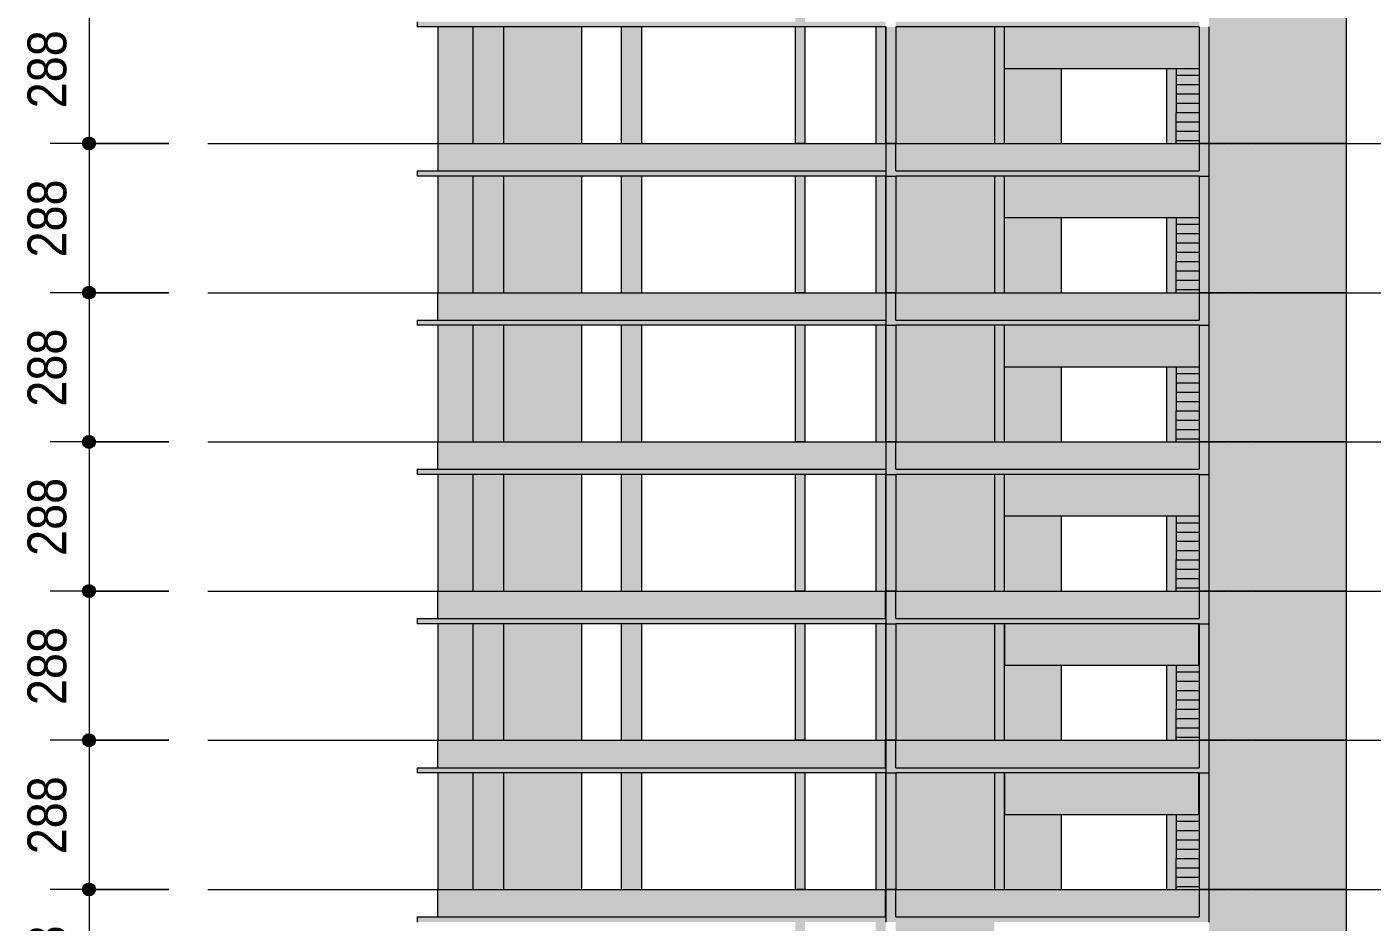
# Model space of a CAD drawing. Header units: centimetres. Extents: x -1475 to 26035, y -1239 to 84208.
# Drawn here: x 12810 to 15408, y 78810 to 80538 of the extents above; entities that cross this region are included whole.
import ezdxf

# ---------------------------------------------------------------- set-up
doc = ezdxf.new("R2010")
doc.units = ezdxf.units.CM
doc.linetypes.add('Centro', pattern=[3.175, 0.635, -0.47625, 1.5875, -0.47625])
for name, color, linetype, lineweight in [('A-ANNO-DIMS', 7, 'Continuous', 9), ('A-ANNO-DIMS-500', 7, 'Continuous', 9), ('A-FLOR', 7, 'Continuous', 9), ('A-FLOR-LEVL', 7, 'Continuous', 9), ('S-BEAM', 7, 'Continuous', 9), ('S-COLS', 7, 'Continuous', 9), ('S-STRS', 7, 'Continuous', 9)]:
    doc.layers.add(name, color=color, linetype=linetype, lineweight=lineweight)
doc.styles.add('Fira Sans_5', font='', dxfattribs={"width": 0.9, "height": 75})
doc.styles.get('Fira Sans_5').set_extended_font_data('Fira Sans')
doc.dimstyles.new('PED_R80_1_5mm_ACIMA_As_ESQ__R00_6', dxfattribs={"dimscale": 30.48, "dimtxt": 102.298456, "dimasz": 3.28084, "dimexe": 2.46063, "dimexo": 2.46063, "dimgap": 0.492126, "dimtad": 1, "dimdec": 1, "dimrnd": 0.5, "dimdsep": 46, "dimtxsty": 'Fira Sans_5', "dimblk1": 'DOTSMALL', "dimblk2": 'DOTSMALL', "dimsah": 1, "dimcen": 0.09, "dimdle": 4.92126, "dimazin": 0, "dimtfac": 1, "dimtdec": 4, "dimtix": 1, "dimtmove": 0, "dimatfit": 3, "dimfxl": 1, "dimtvp": 1, "dimtolj": 1, "dimtzin": 0, "dimarcsym": 2})

# ---------------------------------------------------------------- blocks, each defined once
blk = doc.blocks.new('DIMBLOCK397-CT202 - CORTE ESQ_ DINF')
at = {"layer": 'A-ANNO-DIMS-500', "true_color": 0x000032}
h = blk.add_hatch(color=178, dxfattribs=at)
edge = h.paths.add_edge_path(flags=0)
edge.add_arc((12930.4, 80601), 12.5, 0, 360)
h = blk.add_hatch(color=178, dxfattribs=at)
edge = h.paths.add_edge_path(flags=0)
edge.add_arc((12930.4, 80313), 12.5, 0, 360)
at = {"layer": 'A-ANNO-DIMS-500', "color": 178, "true_color": 0x000032}
for p, q in [((13084.8, 80601), (12855.4, 80601)), ((12930.4, 80601), (12930.4, 80313)), ((12930.4, 80601), (13084.8, 80601)), ((13084.8, 80313), (12855.4, 80313)), ((12930.4, 80313), (13084.8, 80313))]:
    blk.add_line(p, q, dxfattribs=at)
for centre in [(12930.4, 80601), (12930.4, 80313)]:
    blk.add_circle(centre, 12.5, dxfattribs=at)
at = {"layer": 'A-ANNO-DIMS-500', "color": 0, "insert": (12811.6, 80380.9), "char_height": 75, "width": 182.563, "attachment_point": 1, "rotation": 90, "line_spacing_factor": 1.049215, "style": 'Fira Sans_5'}
blk.add_mtext('288', dxfattribs=at)
blk = doc.blocks.new('_DotSmall')
at = {"color": 0, "linetype": 'ByBlock', "const_width": 0.5}
blk.add_lwpolyline([(-0.0625, 0, 1), (0.0625, 0, 1)], format="xyb", close=True, dxfattribs=at)
blk = doc.blocks.new('DIMBLOCK398-CT202 - CORTE ESQ_ DINF')
at = {"layer": 'A-ANNO-DIMS-500', "true_color": 0x000032}
h = blk.add_hatch(color=178, dxfattribs=at)
edge = h.paths.add_edge_path(flags=0)
edge.add_arc((12930.4, 80313), 12.5, 0, 360)
h = blk.add_hatch(color=178, dxfattribs=at)
edge = h.paths.add_edge_path(flags=0)
edge.add_arc((12930.4, 80025), 12.5, 0, 360)
at = {"layer": 'A-ANNO-DIMS-500', "color": 178, "true_color": 0x000032}
for p, q in [((13084.8, 80313), (12855.4, 80313)), ((12930.4, 80313), (12930.4, 80025)), ((12930.4, 80313), (13084.8, 80313)), ((13084.8, 80025), (12855.4, 80025)), ((12930.4, 80025), (13084.8, 80025))]:
    blk.add_line(p, q, dxfattribs=at)
for centre in [(12930.4, 80313), (12930.4, 80025)]:
    blk.add_circle(centre, 12.5, dxfattribs=at)
at = {"layer": 'A-ANNO-DIMS-500', "color": 0, "insert": (12811.6, 80092.9), "char_height": 75, "width": 182.563, "attachment_point": 1, "rotation": 90, "line_spacing_factor": 1.049215, "style": 'Fira Sans_5'}
blk.add_mtext('288', dxfattribs=at)
blk = doc.blocks.new('DIMBLOCK399-CT202 - CORTE ESQ_ DINF')
at = {"layer": 'A-ANNO-DIMS-500', "true_color": 0x000032}
h = blk.add_hatch(color=178, dxfattribs=at)
edge = h.paths.add_edge_path(flags=0)
edge.add_arc((12930.4, 80025), 12.5, 0, 360)
h = blk.add_hatch(color=178, dxfattribs=at)
edge = h.paths.add_edge_path(flags=0)
edge.add_arc((12930.4, 79737), 12.5, 0, 360)
at = {"layer": 'A-ANNO-DIMS-500', "color": 178, "true_color": 0x000032}
for p, q in [((13084.8, 80025), (12855.4, 80025)), ((12930.4, 80025), (12930.4, 79737)), ((12930.4, 80025), (13084.8, 80025)), ((13084.8, 79737), (12855.4, 79737)), ((12930.4, 79737), (13084.8, 79737))]:
    blk.add_line(p, q, dxfattribs=at)
for centre in [(12930.4, 80025), (12930.4, 79737)]:
    blk.add_circle(centre, 12.5, dxfattribs=at)
at = {"layer": 'A-ANNO-DIMS-500', "color": 0, "insert": (12811.6, 79804.9), "char_height": 75, "width": 182.563, "attachment_point": 1, "rotation": 90, "line_spacing_factor": 1.049215, "style": 'Fira Sans_5'}
blk.add_mtext('288', dxfattribs=at)
blk = doc.blocks.new('DIMBLOCK400-CT202 - CORTE ESQ_ DINF')
at = {"layer": 'A-ANNO-DIMS-500', "true_color": 0x000032}
h = blk.add_hatch(color=178, dxfattribs=at)
edge = h.paths.add_edge_path(flags=0)
edge.add_arc((12930.4, 79737), 12.5, 0, 360)
h = blk.add_hatch(color=178, dxfattribs=at)
edge = h.paths.add_edge_path(flags=0)
edge.add_arc((12930.4, 79449), 12.5, 0, 360)
at = {"layer": 'A-ANNO-DIMS-500', "color": 178, "true_color": 0x000032}
for p, q in [((13084.8, 79737), (12855.4, 79737)), ((12930.4, 79737), (12930.4, 79449)), ((12930.4, 79737), (13084.8, 79737)), ((13084.8, 79449), (12855.4, 79449)), ((12930.4, 79449), (13084.8, 79449))]:
    blk.add_line(p, q, dxfattribs=at)
for centre in [(12930.4, 79737), (12930.4, 79449)]:
    blk.add_circle(centre, 12.5, dxfattribs=at)
at = {"layer": 'A-ANNO-DIMS-500', "color": 0, "insert": (12811.6, 79516.9), "char_height": 75, "width": 182.563, "attachment_point": 1, "rotation": 90, "line_spacing_factor": 1.049215, "style": 'Fira Sans_5'}
blk.add_mtext('288', dxfattribs=at)
blk = doc.blocks.new('DIMBLOCK401-CT202 - CORTE ESQ_ DINF')
at = {"layer": 'A-ANNO-DIMS-500', "true_color": 0x000032}
h = blk.add_hatch(color=178, dxfattribs=at)
edge = h.paths.add_edge_path(flags=0)
edge.add_arc((12930.4, 79449), 12.5, 0, 360)
h = blk.add_hatch(color=178, dxfattribs=at)
edge = h.paths.add_edge_path(flags=0)
edge.add_arc((12930.4, 79161), 12.5, 0, 360)
at = {"layer": 'A-ANNO-DIMS-500', "color": 178, "true_color": 0x000032}
for p, q in [((13084.8, 79449), (12855.4, 79449)), ((12930.4, 79449), (12930.4, 79161)), ((12930.4, 79449), (13084.8, 79449)), ((13084.8, 79161), (12855.4, 79161)), ((12930.4, 79161), (13084.8, 79161))]:
    blk.add_line(p, q, dxfattribs=at)
for centre in [(12930.4, 79449), (12930.4, 79161)]:
    blk.add_circle(centre, 12.5, dxfattribs=at)
at = {"layer": 'A-ANNO-DIMS-500', "color": 0, "insert": (12811.6, 79228.9), "char_height": 75, "width": 182.563, "attachment_point": 1, "rotation": 90, "line_spacing_factor": 1.049215, "style": 'Fira Sans_5'}
blk.add_mtext('288', dxfattribs=at)
blk = doc.blocks.new('DIMBLOCK402-CT202 - CORTE ESQ_ DINF')
at = {"layer": 'A-ANNO-DIMS-500', "true_color": 0x000032}
h = blk.add_hatch(color=178, dxfattribs=at)
edge = h.paths.add_edge_path(flags=0)
edge.add_arc((12930.4, 79161), 12.5, 0, 360)
h = blk.add_hatch(color=178, dxfattribs=at)
edge = h.paths.add_edge_path(flags=0)
edge.add_arc((12930.4, 78873), 12.5, 0, 360)
at = {"layer": 'A-ANNO-DIMS-500', "color": 178, "true_color": 0x000032}
for p, q in [((13084.8, 79161), (12855.4, 79161)), ((12930.4, 79161), (12930.4, 78873)), ((12930.4, 79161), (13084.8, 79161)), ((13084.8, 78873), (12855.4, 78873)), ((12930.4, 78873), (13084.8, 78873))]:
    blk.add_line(p, q, dxfattribs=at)
for centre in [(12930.4, 79161), (12930.4, 78873)]:
    blk.add_circle(centre, 12.5, dxfattribs=at)
at = {"layer": 'A-ANNO-DIMS-500', "color": 0, "insert": (12811.6, 78940.9), "char_height": 75, "width": 182.563, "attachment_point": 1, "rotation": 90, "line_spacing_factor": 1.049215, "style": 'Fira Sans_5'}
blk.add_mtext('288', dxfattribs=at)
blk = doc.blocks.new('DIMBLOCK403-CT202 - CORTE ESQ_ DINF')
at = {"layer": 'A-ANNO-DIMS-500', "true_color": 0x000032}
h = blk.add_hatch(color=178, dxfattribs=at)
edge = h.paths.add_edge_path(flags=0)
edge.add_arc((12930.4, 78873), 12.5, 0, 360)
h = blk.add_hatch(color=178, dxfattribs=at)
edge = h.paths.add_edge_path(flags=0)
edge.add_arc((12930.4, 78585), 12.5, 0, 360)
at = {"layer": 'A-ANNO-DIMS-500', "color": 178, "true_color": 0x000032}
for p, q in [((13084.8, 78873), (12855.4, 78873)), ((12930.4, 78873), (12930.4, 78585)), ((12930.4, 78873), (13084.8, 78873)), ((13084.8, 78585), (12855.4, 78585)), ((12930.4, 78585), (13084.8, 78585))]:
    blk.add_line(p, q, dxfattribs=at)
for centre in [(12930.4, 78873), (12930.4, 78585)]:
    blk.add_circle(centre, 12.5, dxfattribs=at)
at = {"layer": 'A-ANNO-DIMS-500', "color": 0, "insert": (12811.6, 78652.9), "char_height": 75, "width": 182.563, "attachment_point": 1, "rotation": 90, "line_spacing_factor": 1.049215, "style": 'Fira Sans_5'}
blk.add_mtext('288', dxfattribs=at)

msp = doc.modelspace()

# ---------------------------------------------------------------- hatches: boundary and pattern name
at = {"layer": 'A-FLOR', "true_color": 0xc0c0c0}
for points in [[(13882.01, 80538), (14469.01, 80538), (14468.51, 80548), (13564.01, 80548), (13564.01, 80538), (13725.01, 80538)], [(15074.01, 80538), (15074.01, 80548), (14488.01, 80548), (14488.01, 80538), (15042.38, 80538)], [(13998.01, 80250), (14469.01, 80250), (14468.51, 80260), (13564.01, 80260), (13564.01, 80250), (13996.35, 80250)], [(15042.38, 80250), (15074.01, 80250), (15074.01, 80260), (14488.01, 80260), (14488.01, 80250), (14927.43, 80250)], [(13725.01, 79962), (14469.01, 79962), (14468.51, 79972), (13564.01, 79972), (13564.01, 79962), (13630.91, 79962)], [(15074.01, 79962), (15074.01, 79972), (14488.01, 79972), (14488.01, 79962), (15042.38, 79962)], [(14468.51, 79674), (14469.01, 79674), (14468.51, 79684), (13564.01, 79684), (13564.01, 79674), (14294.01, 79674)], [(14697.51, 79674), (15074.01, 79674), (15074.01, 79684), (14488.01, 79684), (14488.01, 79674), (14678.51, 79674)], [(13913.21, 79386), (14469.01, 79386), (14468.51, 79396), (13564.01, 79396), (13564.01, 79386), (13882.01, 79386)], [(15042.38, 79386), (15074.01, 79386), (15074.01, 79396), (14488.01, 79396), (14488.01, 79386), (14854.18, 79386)], [(13604.01, 79098), (14469.01, 79098), (14468.51, 79108), (13564.01, 79108), (13564.01, 79098)], [(14488.01, 79098), (15074.01, 79098), (15074.01, 79108), (14488.01, 79108)], [(14469.01, 78810), (14468.51, 78820), (13564.01, 78820), (13564.01, 78810), (14468.51, 78810)], [(15042.38, 78810), (15074.01, 78810), (15074.01, 78820), (14488.01, 78820), (14488.01, 78810), (14854.18, 78810)]]:
    msp.add_hatch(color=9, dxfattribs=at).paths.add_polyline_path(points, flags=0)
at = {"layer": 'S-BEAM', "true_color": 0xc0c0c0}
for points in [[(14807.51, 80458), (15074.01, 80458), (15074.01, 80538), (14697.51, 80538), (14697.51, 80458), (14726.09, 80458)], [(13623.01, 80260), (13623.01, 80313), (13604.01, 80313), (13604.01, 80260)], [(13725.01, 80260), (14294.01, 80260), (14294.01, 80313), (13623.01, 80313), (13623.01, 80260), (13648.14, 80260)], [(14468.51, 80260), (14469.01, 80260), (14468.51, 80313), (14313.01, 80313), (14313.01, 80260)], [(14477.79, 80250), (14488.01, 80250), (14488.01, 80313), (14469.01, 80313), (14469.01, 80250)], [(14756.91, 80260), (15074.01, 80260), (15074.01, 80313), (14488.01, 80313), (14488.01, 80260), (14697.51, 80260)], [(15093.01, 80250), (15093.01, 80313), (15074.01, 80313), (15074.01, 80250)], [(14854.18, 80170), (15074.01, 80170), (15074.01, 80250), (14697.51, 80250), (14697.51, 80170), (14807.51, 80170)], [(13623.01, 79972), (13623.01, 80025), (13604.01, 80025), (13604.01, 79972)], [(14294.01, 79972), (14294.01, 80025), (13623.01, 80025), (13623.01, 79972), (14289.6, 79972)], [(14313.01, 79972), (14469.01, 79972), (14468.51, 80025), (14313.01, 80025)], [(14477.79, 79962), (14488.01, 79962), (14488.01, 80025), (14469.01, 80025), (14469.01, 79962)], [(15074.01, 79972), (15074.01, 80025), (14488.01, 80025), (14488.01, 79972), (15042.38, 79972)], [(15074.01, 79962), (15093.01, 79962), (15093.01, 80025), (15074.01, 80025), (15074.01, 79972)], [(14854.18, 79882), (15074.01, 79882), (15074.01, 79962), (14697.51, 79962), (14697.51, 79882), (14807.51, 79882)], [(13604.01, 79684), (13623.01, 79684), (13623.01, 79737), (13604.01, 79737), (13604.01, 79730.59)], [(13630.91, 79684), (14294.01, 79684), (14294.01, 79737), (13623.01, 79737), (13623.01, 79684)], [(14468.51, 79684), (14469.01, 79684), (14468.51, 79737), (14313.01, 79737), (14313.01, 79684)], [(14477.79, 79674), (14488.01, 79674), (14488.01, 79737), (14469.01, 79737), (14469.01, 79674)], [(14956.18, 79684), (15074.01, 79684), (15074.01, 79737), (14488.01, 79737), (14488.01, 79684), (14854.18, 79684)], [(15093.01, 79674), (15093.01, 79737), (15074.01, 79737), (15074.01, 79674)], [(15074.01, 79594), (15074.01, 79674), (14697.51, 79674), (14697.51, 79594), (15049.89, 79594)], [(13623.01, 79396), (13623.01, 79449), (13604.01, 79449), (13604.01, 79396)], [(14289.6, 79396), (14294.01, 79396), (14294.01, 79449), (13623.01, 79449), (13623.01, 79396), (13913.21, 79396)], [(14313.01, 79396), (14467.74, 79396), (14467.74, 79449), (14313.01, 79449)], [(14488.01, 79386), (14488.01, 79449), (14469.01, 79449), (14469.01, 79386), (14477.79, 79386)], [(15093.01, 79386), (15093.01, 79449), (15074.01, 79449), (15074.01, 79386)], [(14807.51, 79306), (15072.74, 79306), (15072.74, 79386), (14698.78, 79386), (14698.78, 79306), (14726.09, 79306)], [(13623.01, 79108), (13623.01, 79161), (13604.01, 79161), (13604.01, 79108)], [(14289.6, 79108), (14294.01, 79108), (14294.01, 79161), (13623.01, 79161), (13623.01, 79108), (13913.21, 79108)], [(14467.74, 79108), (14467.74, 79161), (14313.01, 79161), (14313.01, 79108)], [(14469.01, 79098), (14488.01, 79098), (14488.01, 79161), (14469.01, 79161), (14469.01, 79108)], [(14665.99, 79108), (15074.01, 79108), (15074.01, 79161), (14488.01, 79161), (14488.01, 79108), (14559.51, 79108)], [(15093.01, 79098), (15093.01, 79161), (15074.01, 79161), (15074.01, 79098)], [(14807.51, 79018), (15072.74, 79018), (15072.74, 79098), (14698.78, 79098), (14698.78, 79018), (14726.09, 79018)], [(13604.01, 78820), (13623.01, 78820), (13623.01, 78873), (13604.01, 78873)], [(14289.6, 78820), (14294.01, 78820), (14294.01, 78873), (13623.01, 78873), (13623.01, 78820), (13913.21, 78820)], [(14467.74, 78820), (14467.74, 78873), (14313.01, 78873), (14313.01, 78820)], [(14469.01, 78810), (14488.01, 78810), (14488.01, 78873), (14469.01, 78873), (14469.01, 78820)], [(14665.99, 78820), (15074.01, 78820), (15074.01, 78873), (14488.01, 78873), (14488.01, 78820), (14559.51, 78820)], [(15093.01, 78810), (15093.01, 78873), (15074.01, 78873), (15074.01, 78810)]]:
    msp.add_hatch(color=9, dxfattribs=at).paths.add_polyline_path(points, flags=0)
h = msp.add_hatch(color=9, dxfattribs=at)
h.paths.add_polyline_path([(14807.51, 79386), (14807.51, 79386), (14698.78, 79386)], flags=0)
h.paths.add_polyline_path([(14665.99, 79396), (15074.01, 79396), (15074.01, 79449), (14488.01, 79449), (14488.01, 79396), (14559.51, 79396)], flags=0)
at = {"layer": 'S-COLS', "true_color": 0xc0c0c0}
h = msp.add_hatch(color=9, dxfattribs=at)
h.paths.add_polyline_path([(14313.01, 80313), (14313.01, 80538), (14294.01, 80538), (14294.01, 80313)], flags=0)
h.paths.add_polyline_path([(14313.01, 80548), (14313.01, 80601), (14294.01, 80601), (14294.01, 80548)], flags=0)
for points in [[(15230.57, 80313), (15357.51, 80313), (15357.51, 80601), (15093.01, 80601), (15093.01, 80313)], [(13671.52, 80313), (13701.51, 80313), (13701.51, 80538), (13671.61, 80538), (13671.58, 80468.84)], [(13722.73, 80313), (13731.51, 80313), (13730.94, 80538), (13701.51, 80538), (13701.62, 80313), (13722.65, 80313)], [(13998.01, 80313), (13998.01, 80538), (13958.01, 80538), (13958.01, 80313), (13958.85, 80313)], [(14468.51, 80313), (14468.51, 80538), (14449.51, 80538), (14449.51, 80313)], [(14488.01, 80313), (14488.01, 80538), (14469.01, 80538), (14469.01, 80313), (14477.79, 80313)], [(14697.51, 80313), (14697.51, 80538), (14678.51, 80538), (14678.51, 80313)], [(15093.01, 80313), (15093.01, 80538), (15074.01, 80538), (15074.01, 80313)], [(14807.51, 80313), (14807.51, 80458), (14697.51, 80458), (14697.51, 80313)], [(15010.51, 80313), (15029.51, 80313), (15029.51, 80458), (15010.51, 80458)], [(15029.51, 80445), (15074.01, 80445), (15074.01, 80458), (15029.51, 80458)], [(15230.57, 80025), (15357.51, 80025), (15357.51, 80313), (15093.01, 80313), (15093.01, 80025)], [(13671.52, 80025), (13701.51, 80025), (13701.51, 80250), (13671.61, 80250), (13671.55, 80099.71)], [(13722.65, 80025), (13731.51, 80025), (13730.94, 80250), (13701.51, 80250), (13701.62, 80025), (13718.18, 80025)], [(13958.85, 80025), (13998.01, 80025), (13998.01, 80250), (13958.01, 80250), (13958.01, 80025)], [(14468.51, 80025), (14468.51, 80250), (14449.51, 80250), (14449.51, 80025)], [(14488.01, 80025), (14488.01, 80250), (14469.01, 80250), (14469.01, 80025), (14477.79, 80025)], [(14697.51, 80025), (14697.51, 80250), (14678.51, 80250), (14678.51, 80025)], [(15093.01, 80025), (15093.01, 80250), (15074.01, 80250), (15074.01, 80025)], [(14807.51, 80025), (14807.51, 80170), (14697.51, 80170), (14697.51, 80025)], [(15010.51, 80025), (15029.51, 80025), (15029.51, 80170), (15010.51, 80170), (15010.51, 80099.71)], [(15029.51, 80157), (15074.01, 80157), (15074.01, 80170), (15029.51, 80170)], [(15230.57, 79737), (15357.51, 79737), (15357.51, 80025), (15093.01, 80025), (15093.01, 79737)], [(13671.52, 79737), (13701.51, 79737), (13701.51, 79962), (13671.61, 79962), (13671.59, 79907.31)], [(13722.73, 79737), (13731.51, 79737), (13730.94, 79962), (13701.51, 79962), (13701.62, 79737), (13722.65, 79737)], [(13958.85, 79737), (13998.01, 79737), (13998.01, 79962), (13958.01, 79962), (13958.01, 79737)], [(14468.51, 79737), (14468.51, 79962), (14449.51, 79962), (14449.51, 79737)], [(14469.01, 79737), (14488.01, 79737), (14488.01, 79962), (14469.01, 79962)], [(14559.51, 79737), (14678.51, 79737), (14678.51, 79962), (14488.01, 79962), (14488.01, 79737)], [(14697.51, 79737), (14697.51, 79962), (14678.51, 79962), (14678.51, 79737)], [(15093.01, 79737), (15093.01, 79962), (15074.01, 79962), (15074.01, 79737)], [(14807.51, 79737), (14807.51, 79882), (14697.51, 79882), (14697.51, 79737)], [(15029.51, 79737), (15029.51, 79882), (15010.51, 79882), (15010.51, 79737)], [(15029.51, 79869), (15074.01, 79869), (15074.01, 79882), (15029.51, 79882)], [(15230.57, 79449), (15357.51, 79449), (15357.51, 79737), (15093.01, 79737), (15093.01, 79449)], [(13671.51, 79449), (13701.51, 79449), (13701.51, 79674), (13671.51, 79674), (13671.51, 79546.03)], [(13726.39, 79449), (13731.51, 79449), (13730.94, 79674), (13701.51, 79674), (13701.62, 79449), (13725.01, 79449)], [(13958.85, 79449), (13998.01, 79449), (13998.01, 79674), (13958.01, 79674), (13958.01, 79449)], [(14449.51, 79449), (14468.51, 79449), (14468.51, 79674), (14449.51, 79674), (14449.51, 79546.03)], [(14469.01, 79449), (14488.01, 79449), (14488.01, 79674), (14469.01, 79674), (14469.01, 79546.03)], [(14678.51, 79449), (14697.51, 79449), (14697.51, 79674), (14678.51, 79674), (14678.51, 79547.25)], [(15074.01, 79449), (15093.01, 79449), (15093.01, 79674), (15074.01, 79674), (15074.01, 79546.03)], [(14697.51, 79449), (14807.51, 79449), (14807.51, 79594), (14697.51, 79594), (14697.51, 79565.92)], [(15010.51, 79449), (15029.51, 79449), (15029.51, 79594), (15010.51, 79594)], [(15029.51, 79581), (15074.01, 79581), (15074.01, 79594), (15029.51, 79594)], [(15357.51, 79161), (15357.51, 79449), (15093.01, 79449), (15093.01, 79161), (15230.57, 79161)], [(13671.52, 79161), (13701.51, 79161), (13701.51, 79386), (13671.61, 79386), (13671.52, 79176.9)], [(13726.39, 79161), (13731.51, 79161), (13730.94, 79386), (13701.51, 79386), (13701.51, 79161), (13725.01, 79161)], [(13958.85, 79161), (13998.01, 79161), (13998.01, 79386), (13958.01, 79386), (13958.01, 79161)], [(14469.01, 79161), (14488.01, 79161), (14488.01, 79386), (14469.01, 79386), (14469.01, 79361.47)], [(14678.51, 79161), (14697.51, 79161), (14697.51, 79386), (14678.51, 79386), (14678.51, 79259.25)], [(14698.78, 79161), (14807.51, 79161), (14807.51, 79306), (14698.78, 79306), (14698.78, 79386), (14697.51, 79386), (14697.51, 79161)], [(15029.51, 79293), (15074.01, 79293), (15074.01, 79386), (15072.74, 79386), (15072.74, 79306), (15029.51, 79306)], [(15093.01, 79161), (15093.01, 79386), (15074.01, 79386), (15074.01, 79161)], [(15010.51, 79161), (15029.51, 79161), (15029.51, 79306), (15010.51, 79306)], [(15357.51, 78873), (15357.51, 79161), (15093.01, 79161), (15093.01, 78873), (15230.57, 78873)], [(13671.52, 78873), (13701.51, 78873), (13701.51, 79098), (13671.61, 79098), (13671.57, 78992.34)], [(13726.39, 78873), (13731.51, 78873), (13730.94, 79098), (13701.51, 79098), (13701.51, 78873), (13725.01, 78873)], [(13998.01, 78873), (13998.01, 79098), (13958.01, 79098), (13958.01, 78873), (13958.85, 78873)], [(14469.01, 78873), (14488.01, 78873), (14488.01, 79098), (14469.01, 79098), (14469.01, 78992.34)], [(14678.51, 78873), (14697.51, 78873), (14697.51, 79098), (14678.51, 79098), (14678.51, 78971.25)], [(14697.51, 78873), (14807.51, 78873), (14807.51, 79018), (14698.78, 79018), (14698.78, 79098), (14697.51, 79098), (14697.51, 78989.92)], [(15074.01, 79005), (15074.01, 79098), (15072.74, 79098), (15072.74, 79018), (15029.51, 79018), (15029.51, 79005), (15072.74, 79005)], [(15074.01, 78873), (15093.01, 78873), (15093.01, 79098), (15074.01, 79098), (15074.01, 78992.34)], [(15010.51, 78873), (15029.51, 78873), (15029.51, 79018), (15010.51, 79018), (15010.51, 78992.34)], [(15230.57, 78585), (15357.51, 78585), (15357.51, 78873), (15093.01, 78873), (15093.01, 78585)]]:
    msp.add_hatch(color=9, dxfattribs=at).paths.add_polyline_path(points, flags=0)
h = msp.add_hatch(color=9, dxfattribs=at)
h.paths.add_polyline_path([(13604.01, 80313), (13671.52, 80313), (13671.51, 80538), (13604.01, 80537.72), (13604.01, 80468.84)], flags=0)
h.paths.add_polyline_path([(13731.51, 80313), (13882.01, 80313), (13882.01, 80538), (13731.51, 80538), (13731.51, 80434.81)], flags=0)
h = msp.add_hatch(color=9, dxfattribs=at)
h.paths.add_polyline_path([(14468.51, 80313), (14469.01, 80313), (14468.51, 80468.84)], flags=0)
h.paths.add_polyline_path([(14488.01, 80313), (14678.51, 80313), (14678.51, 80538), (14488.01, 80538), (14488.01, 80468.84)], flags=0)
h = msp.add_hatch(color=9, dxfattribs=at)
h.paths.add_polyline_path([(14313.01, 80025), (14313.01, 80250), (14294.01, 80250), (14294.01, 80025)], flags=0)
h.paths.add_polyline_path([(14294.01, 80260), (14313.01, 80260.28), (14313.01, 80313), (14294.01, 80313)], flags=0)
h = msp.add_hatch(color=9, dxfattribs=at)
h.paths.add_polyline_path([(13604.01, 80025), (13671.52, 80025), (13671.51, 80250), (13604.01, 80249.72), (13604.01, 80026.5)], flags=0)
h.paths.add_polyline_path([(13731.51, 80025), (13882.01, 80025), (13882.01, 80250), (13731.51, 80250), (13731.51, 80099.71)], flags=0)
h = msp.add_hatch(color=9, dxfattribs=at)
h.paths.add_polyline_path([(14468.51, 80025), (14469.01, 80025.37), (14468.51, 80099.71)], flags=0)
h.paths.add_polyline_path([(14493.44, 80025), (14678.51, 80025), (14678.51, 80250), (14488.01, 80250), (14488.01, 80025)], flags=0)
h = msp.add_hatch(color=9, dxfattribs=at)
h.paths.add_polyline_path([(14313.01, 79737), (14313.01, 79962), (14294.01, 79962), (14294.01, 79737)], flags=0)
h.paths.add_polyline_path([(14294.01, 79972), (14313.01, 79972.28), (14313.01, 80025), (14294.01, 80025)], flags=0)
h = msp.add_hatch(color=9, dxfattribs=at)
h.paths.add_polyline_path([(13623.01, 79737), (13671.52, 79737), (13671.51, 79962), (13604.01, 79961.72), (13604.01, 79737)], flags=0)
h.paths.add_polyline_path([(13882.01, 79737), (13882.01, 79962), (13731.51, 79962), (13731.51, 79737)], flags=0)
h = msp.add_hatch(color=9, dxfattribs=at)
h.paths.add_polyline_path([(14313.01, 79449), (14313.01, 79674), (14294.01, 79674), (14294.01, 79449)], flags=0)
h.paths.add_polyline_path([(14313.01, 79684), (14313.01, 79737), (14294.01, 79737), (14294.01, 79684)], flags=0)
h = msp.add_hatch(color=9, dxfattribs=at)
h.paths.add_polyline_path([(13623.01, 79449), (13671.51, 79449), (13671.51, 79674), (13604.01, 79673.72), (13604.01, 79449)], flags=0)
h.paths.add_polyline_path([(13882.01, 79449), (13882.01, 79449), (13882.01, 79674), (13731.51, 79674), (13731.51, 79449)], flags=0)
h = msp.add_hatch(color=9, dxfattribs=at)
h.paths.add_polyline_path([(14468.51, 79449), (14469.01, 79449.37), (14468.51, 79546.03)], flags=0)
h.paths.add_polyline_path([(14559.51, 79449), (14678.51, 79449), (14678.51, 79674), (14559.51, 79674)], flags=0)
h.paths.add_polyline_path([(14488.01, 79449), (14559.51, 79449), (14559.51, 79674), (14488.01, 79674)], flags=0)
h = msp.add_hatch(color=9, dxfattribs=at)
h.paths.add_polyline_path([(14313.01, 79161), (14313.01, 79386), (14294.01, 79386), (14294.01, 79161)], flags=0)
h.paths.add_polyline_path([(14313.01, 79396), (14313.01, 79449), (14294.01, 79449), (14294.01, 79396)], flags=0)
h = msp.add_hatch(color=9, dxfattribs=at)
h.paths.add_polyline_path([(14467.74, 79161), (14468.51, 79161), (14468.51, 79386), (14449.51, 79386), (14449.51, 79161)], flags=0)
h.paths.add_polyline_path([(14468.51, 79396), (14468.51, 79449), (14467.74, 79448.43), (14467.74, 79396)], flags=0)
h = msp.add_hatch(color=9, dxfattribs=at)
h.paths.add_polyline_path([(14468.51, 79161), (14469.01, 79161.37), (14468.51, 79361.47)], flags=0)
h.paths.add_polyline_path([(14559.51, 79161), (14678.51, 79161), (14678.51, 79386), (14488.01, 79386), (14488.01, 79161), (14493.44, 79161)], flags=0)
h.paths.add_polyline_path([(14468.51, 79396), (14469.01, 79396), (14468.51, 79435)], flags=0)
h = msp.add_hatch(color=9, dxfattribs=at)
h.paths.add_polyline_path([(13623.01, 79161), (13671.52, 79161), (13671.51, 79386), (13604.01, 79386), (13604.01, 79161)], flags=0)
h.paths.add_polyline_path([(13882.01, 79161), (13882.01, 79161), (13882.01, 79386), (13731.51, 79386), (13731.51, 79161)], flags=0)
h = msp.add_hatch(color=9, dxfattribs=at)
h.paths.add_polyline_path([(14313.01, 78873), (14313.01, 79098), (14294.01, 79098), (14294.01, 78873)], flags=0)
h.paths.add_polyline_path([(14294.01, 79108), (14313.01, 79108), (14313.01, 79161), (14294.01, 79161)], flags=0)
h = msp.add_hatch(color=9, dxfattribs=at)
h.paths.add_polyline_path([(14467.74, 78873), (14468.51, 78873), (14468.51, 79098), (14449.51, 79098), (14449.51, 78873)], flags=0)
h.paths.add_polyline_path([(14468.51, 79108), (14468.51, 79161), (14467.74, 79160.43), (14467.74, 79108)], flags=0)
h = msp.add_hatch(color=9, dxfattribs=at)
h.paths.add_polyline_path([(14468.51, 78873), (14469.01, 78873.37), (14468.51, 78992.34)], flags=0)
h.paths.add_polyline_path([(14665.99, 78873), (14678.51, 78873), (14678.51, 79098), (14488.01, 79098), (14488.01, 78873), (14559.51, 78873)], flags=0)
h.paths.add_polyline_path([(14468.51, 79108), (14469.01, 79108), (14468.51, 79147)], flags=0)
h = msp.add_hatch(color=9, dxfattribs=at)
h.paths.add_polyline_path([(13604.01, 78873), (13671.52, 78873), (13671.51, 79098), (13604.01, 79098), (13604.01, 78992.34)], flags=0)
h.paths.add_polyline_path([(13882.01, 78873), (13882.01, 78873), (13882.01, 79098), (13731.51, 79098), (13731.51, 78873)], flags=0)
h = msp.add_hatch(color=9, dxfattribs=at)
h.paths.add_polyline_path([(14294.01, 78585), (14313.01, 78585), (14313.01, 78810), (14294.01, 78810), (14294.01, 78623.22)], flags=0)
h.paths.add_polyline_path([(14313.01, 78820), (14313.01, 78873), (14294.01, 78873), (14294.01, 78820)], flags=0)
h = msp.add_hatch(color=9, dxfattribs=at)
h.paths.add_polyline_path([(14449.51, 78585), (14468.51, 78585), (14468.51, 78810), (14449.51, 78810), (14449.51, 78623.22)], flags=0)
h.paths.add_polyline_path([(14468.51, 78820), (14468.51, 78873), (14467.74, 78872.43), (14467.74, 78820)], flags=0)
h = msp.add_hatch(color=9, dxfattribs=at)
h.paths.add_polyline_path([(14559.51, 78585), (14678.51, 78585), (14678.51, 78810), (14488.01, 78810), (14488.01, 78585), (14493.44, 78585)], flags=0)
h.paths.add_polyline_path([(14468.51, 78585), (14469.01, 78585.37), (14468.51, 78623.22)], flags=0)
h.paths.add_polyline_path([(14468.51, 78820), (14469.01, 78820), (14468.51, 78859)], flags=0)
at = {"layer": 'S-STRS', "true_color": 0xc0c0c0}
for points in [[(15074.01, 80427), (15074.01, 80445), (15029.51, 80445), (15029.51, 80427), (15042.38, 80427)], [(15042.38, 80409), (15074.01, 80409), (15074.01, 80427), (15029.51, 80427), (15029.51, 80409)], [(15042.38, 80391), (15074.01, 80391), (15074.01, 80409), (15029.51, 80409), (15029.51, 80391)], [(15042.38, 80373), (15074.01, 80373), (15074.01, 80391), (15029.51, 80391), (15029.51, 80373)], [(15042.38, 80355), (15074.01, 80355), (15074.01, 80373), (15029.51, 80373), (15029.51, 80355)], [(15042.38, 80337), (15074.01, 80337), (15074.01, 80355), (15029.51, 80355), (15029.51, 80337)], [(15042.38, 80319), (15074.01, 80319), (15074.01, 80337), (15029.51, 80337), (15029.51, 80319)], [(15029.51, 80313), (15074.01, 80313), (15074.01, 80319), (15029.51, 80319)], [(15338.51, 80313), (15338.51, 80313), (15289.51, 80313)], [(15074.01, 80139), (15074.01, 80157), (15029.51, 80157), (15029.51, 80139), (15042.38, 80139)], [(15042.38, 80121), (15074.01, 80121), (15074.01, 80139), (15029.51, 80139), (15029.51, 80121)], [(15029.51, 80103), (15074.01, 80103), (15074.01, 80121), (15029.51, 80121)], [(15074.01, 80085), (15074.01, 80103), (15029.51, 80103), (15029.51, 80085), (15042.38, 80085)], [(15042.38, 80067), (15074.01, 80067), (15074.01, 80085), (15029.51, 80085), (15029.51, 80067)], [(15042.38, 80049), (15074.01, 80049), (15074.01, 80067), (15029.51, 80067), (15029.51, 80049)], [(15042.38, 80031), (15074.01, 80031), (15074.01, 80049), (15029.51, 80049), (15029.51, 80031)], [(15029.51, 80025), (15074.01, 80025), (15074.01, 80031), (15029.51, 80031)], [(15338.51, 80025), (15338.51, 80025), (15289.51, 80025)], [(15074.01, 79851), (15074.01, 79869), (15029.51, 79869), (15029.51, 79851), (15042.38, 79851)], [(15042.38, 79833), (15074.01, 79833), (15074.01, 79851), (15029.51, 79851), (15029.51, 79833)], [(15042.38, 79815), (15074.01, 79815), (15074.01, 79833), (15029.51, 79833), (15029.51, 79815)], [(15042.38, 79797), (15074.01, 79797), (15074.01, 79815), (15029.51, 79815), (15029.51, 79797)], [(15042.38, 79779), (15074.01, 79779), (15074.01, 79797), (15029.51, 79797), (15029.51, 79779)], [(15042.38, 79761), (15074.01, 79761), (15074.01, 79779), (15029.51, 79779), (15029.51, 79761)], [(15042.38, 79743), (15074.01, 79743), (15074.01, 79761), (15029.51, 79761), (15029.51, 79743)], [(15029.51, 79737), (15074.01, 79737), (15074.01, 79743), (15029.51, 79743)], [(15029.51, 79563), (15074.01, 79563), (15074.01, 79581), (15029.51, 79581), (15029.51, 79569)], [(15072.74, 79545), (15074.01, 79545), (15074.01, 79563), (15029.51, 79563), (15029.51, 79545), (15042.38, 79545)], [(15074.01, 79527), (15074.01, 79545), (15029.51, 79545), (15029.51, 79527), (15072.74, 79527)], [(15074.01, 79509), (15074.01, 79527), (15029.51, 79527), (15029.51, 79509), (15072.74, 79509)], [(15074.01, 79491), (15074.01, 79509), (15029.51, 79509), (15029.51, 79491), (15072.74, 79491)], [(15074.01, 79473), (15074.01, 79491), (15029.51, 79491), (15029.51, 79473), (15072.74, 79473)], [(15074.01, 79455), (15074.01, 79473), (15029.51, 79473), (15029.51, 79455), (15072.74, 79455)], [(15042.38, 79449), (15074.01, 79449), (15074.01, 79455), (15029.51, 79455), (15029.51, 79449)], [(15042.38, 79275), (15074.01, 79275), (15074.01, 79293), (15029.51, 79293), (15029.51, 79275)], [(15074.01, 79257), (15074.01, 79275), (15029.51, 79275), (15029.51, 79257), (15072.74, 79257)], [(15074.01, 79239), (15074.01, 79257), (15029.51, 79257), (15029.51, 79239), (15072.74, 79239)], [(15074.01, 79221), (15074.01, 79239), (15029.51, 79239), (15029.51, 79221), (15072.74, 79221)], [(15074.01, 79203), (15074.01, 79221), (15029.51, 79221), (15029.51, 79203), (15072.74, 79203)], [(15074.01, 79185), (15074.01, 79203), (15029.51, 79203), (15029.51, 79185), (15072.74, 79185)], [(15029.51, 79167), (15074.01, 79167), (15074.01, 79185), (15029.51, 79185)], [(15029.51, 79161), (15074.01, 79161), (15074.01, 79167), (15029.51, 79167)], [(15042.38, 78987), (15074.01, 78987), (15074.01, 79005), (15029.51, 79005), (15029.51, 78987)], [(15074.01, 78969), (15074.01, 78987), (15029.51, 78987), (15029.51, 78969), (15072.74, 78969)], [(15074.01, 78951), (15074.01, 78969), (15029.51, 78969), (15029.51, 78951), (15072.74, 78951)], [(15074.01, 78933), (15074.01, 78951), (15029.51, 78951), (15029.51, 78933), (15072.74, 78933)], [(15074.01, 78915), (15074.01, 78933), (15029.51, 78933), (15029.51, 78915), (15072.74, 78915)], [(15074.01, 78897), (15074.01, 78915), (15029.51, 78915), (15029.51, 78897), (15072.74, 78897)], [(15074.01, 78879), (15074.01, 78897), (15029.51, 78897), (15029.51, 78879), (15072.74, 78879)], [(15042.38, 78873), (15074.01, 78873), (15074.01, 78879), (15029.51, 78879), (15029.51, 78873)]]:
    msp.add_hatch(color=9, dxfattribs=at).paths.add_polyline_path(points, flags=0)

# ---------------------------------------------------------------- linework, layer by layer
at = {"layer": 'A-FLOR'}
for p, q in [((13564.01, 80548), (13564.01, 80538)), ((14469.01, 80538), (13564.01, 80538)), ((15074.01, 80538), (14488.01, 80538)), ((13564.01, 80260), (14469.01, 80260)), ((13564.01, 80260), (13564.01, 80250)), ((14488.01, 80260), (15074.01, 80260)), ((14469.01, 80250), (13564.01, 80250)), ((15074.01, 80250), (14488.01, 80250)), ((13564.01, 79972), (14469.01, 79972)), ((13564.01, 79972), (13564.01, 79962)), ((14488.01, 79972), (15074.01, 79972)), ((14469.01, 79962), (13564.01, 79962)), ((15074.01, 79962), (14488.01, 79962)), ((13564.01, 79684), (14469.01, 79684)), ((13564.01, 79684), (13564.01, 79674)), ((14469.01, 79674), (13564.01, 79674)), ((14488.01, 79684), (15074.01, 79684)), ((15074.01, 79674), (14488.01, 79674)), ((13564.01, 79396), (14469.01, 79396)), ((13564.01, 79396), (13564.01, 79386)), ((14469.01, 79386), (13564.01, 79386)), ((14488.01, 79396), (15074.01, 79396)), ((15074.01, 79386), (14488.01, 79386)), ((13564.01, 79108), (14469.01, 79108)), ((13564.01, 79108), (13564.01, 79098)), ((14469.01, 79098), (13564.01, 79098)), ((14488.01, 79108), (15074.01, 79108)), ((15074.01, 79098), (14488.01, 79098)), ((13564.01, 78820), (14469.01, 78820)), ((13564.01, 78820), (13564.01, 78810)), ((14488.01, 78820), (15074.01, 78820))]:
    msp.add_line(p, q, dxfattribs=at)
at = {"layer": 'A-FLOR-LEVL', "linetype": 'Centro'}
for p, q in [((13159.76, 80313), (16958.36, 80313)), ((13159.76, 80025), (16958.36, 80025)), ((13159.76, 79737), (16958.36, 79737)), ((13159.76, 79449), (16958.36, 79449)), ((13159.76, 79161), (16958.36, 79161)), ((13159.76, 78873), (16958.36, 78873))]:
    msp.add_line(p, q, dxfattribs=at)
at = {"layer": 'S-BEAM'}
for p, q in [((14697.51, 80458), (15074.01, 80458)), ((13604.01, 80313), (13623.01, 80313)), ((13604.01, 80313), (13604.01, 80260)), ((13623.01, 80313), (14294.01, 80313)), ((14313.01, 80313), (14469.01, 80313)), ((14488.01, 80313), (14469.01, 80313)), ((14469.01, 80313), (14469.01, 80250)), ((14488.01, 80260), (14488.01, 80313)), ((14488.01, 80313), (15074.01, 80313)), ((15093.01, 80313), (15074.01, 80313)), ((15074.01, 80313), (15074.01, 80260)), ((15093.01, 80250), (15093.01, 80313)), ((14469.01, 80250), (14488.01, 80250)), ((15074.01, 80250), (15093.01, 80250)), ((14697.51, 80170), (15074.01, 80170)), ((13604.01, 80025), (13623.01, 80025)), ((13604.01, 79972), (13604.01, 80025)), ((13623.01, 80025), (14294.01, 80025)), ((14313.01, 80025), (14469.01, 80025)), ((14488.01, 80025), (14469.01, 80025)), ((14469.01, 80025), (14469.01, 79962)), ((14488.01, 79972), (14488.01, 80025)), ((14488.01, 80025), (15074.01, 80025)), ((15093.01, 80025), (15074.01, 80025)), ((15074.01, 80025), (15074.01, 79972)), ((15093.01, 79962), (15093.01, 80025)), ((14469.01, 79962), (14488.01, 79962)), ((15074.01, 79962), (15093.01, 79962)), ((14697.51, 79882), (15074.01, 79882)), ((13604.01, 79737), (13623.01, 79737)), ((13604.01, 79684), (13604.01, 79737)), ((13623.01, 79737), (14294.01, 79737)), ((14313.01, 79737), (14469.01, 79737)), ((14488.01, 79737), (14469.01, 79737)), ((14469.01, 79737), (14469.01, 79674)), ((14488.01, 79684), (14488.01, 79737)), ((14488.01, 79737), (15074.01, 79737)), ((15093.01, 79737), (15074.01, 79737)), ((15074.01, 79737), (15074.01, 79684)), ((15093.01, 79674), (15093.01, 79737)), ((14469.01, 79674), (14488.01, 79674)), ((15074.01, 79674), (15093.01, 79674)), ((14697.51, 79594), (15074.01, 79594)), ((13604.01, 79449), (13623.01, 79449)), ((13604.01, 79396), (13604.01, 79449)), ((13623.01, 79449), (14294.01, 79449)), ((14313.01, 79449), (14467.74, 79449)), ((14467.74, 79449), (14467.74, 79396)), ((14488.01, 79449), (14469.01, 79449)), ((14469.01, 79449), (14469.01, 79386)), ((14488.01, 79396), (14488.01, 79449)), ((14488.01, 79449), (15074.01, 79449)), ((15093.01, 79449), (15074.01, 79449)), ((15074.01, 79449), (15074.01, 79396)), ((15093.01, 79386), (15093.01, 79449)), ((14469.01, 79386), (14488.01, 79386)), ((14698.78, 79306), (14698.78, 79386)), ((15072.74, 79386), (15072.74, 79306)), ((15074.01, 79386), (15093.01, 79386)), ((14698.78, 79306), (15072.74, 79306)), ((13604.01, 79161), (13623.01, 79161)), ((13604.01, 79108), (13604.01, 79161)), ((13623.01, 79161), (14294.01, 79161)), ((14313.01, 79161), (14467.74, 79161)), ((14467.74, 79161), (14467.74, 79108)), ((14488.01, 79161), (14469.01, 79161)), ((14469.01, 79161), (14469.01, 79098)), ((14488.01, 79108), (14488.01, 79161)), ((14488.01, 79161), (15074.01, 79161)), ((15093.01, 79161), (15074.01, 79161)), ((15074.01, 79161), (15074.01, 79108)), ((15093.01, 79098), (15093.01, 79161)), ((14469.01, 79098), (14488.01, 79098)), ((14698.78, 79018), (14698.78, 79098)), ((15072.74, 79098), (15072.74, 79018)), ((15074.01, 79098), (15093.01, 79098)), ((14698.78, 79018), (15072.74, 79018)), ((13604.01, 78873), (13623.01, 78873)), ((13604.01, 78820), (13604.01, 78873)), ((13623.01, 78873), (14294.01, 78873)), ((14313.01, 78873), (14467.74, 78873)), ((14467.74, 78873), (14467.74, 78820)), ((14488.01, 78873), (14469.01, 78873)), ((14469.01, 78873), (14469.01, 78810)), ((14488.01, 78820), (14488.01, 78873)), ((14488.01, 78873), (15074.01, 78873)), ((15093.01, 78873), (15074.01, 78873)), ((15074.01, 78873), (15074.01, 78820)), ((15093.01, 78810), (15093.01, 78873))]:
    msp.add_line(p, q, dxfattribs=at)
at = {"layer": 'S-COLS'}
for p, q in [((15357.51, 80601), (15357.51, 80313)), ((13604.01, 80538), (13604.01, 80313)), ((13671.51, 80538), (13671.51, 80313)), ((13731.51, 80313), (13731.51, 80538)), ((13882.01, 80313), (13882.01, 80538)), ((13958.01, 80538), (13958.01, 80313)), ((13998.01, 80313), (13998.01, 80538)), ((14294.01, 80538), (14294.01, 80313)), ((14313.01, 80313), (14313.01, 80538)), ((14449.51, 80538), (14449.51, 80313)), ((14468.51, 80538), (14468.51, 80313)), ((14469.01, 80538), (14469.01, 80313)), ((14488.01, 80538), (14488.01, 80313)), ((14678.51, 80538), (14678.51, 80313)), ((14697.51, 80538), (14697.51, 80313)), ((15074.01, 80538), (15074.01, 80313)), ((15093.01, 80313), (15093.01, 80538)), ((14807.51, 80458), (14807.51, 80313)), ((15010.51, 80458), (15010.51, 80313)), ((15029.51, 80458), (15029.51, 80373)), ((14313.01, 80313), (14294.01, 80313)), ((14313.01, 80313), (14294.01, 80313)), ((15357.51, 80313), (15093.01, 80313)), ((15357.51, 80313), (15093.01, 80313)), ((15357.51, 80313), (15357.51, 80025)), ((13604.01, 80250), (13604.01, 80025)), ((13671.51, 80250), (13671.51, 80025)), ((13731.51, 80025), (13731.51, 80250)), ((13882.01, 80025), (13882.01, 80250)), ((13958.01, 80250), (13958.01, 80025)), ((13998.01, 80025), (13998.01, 80250)), ((14294.01, 80250), (14294.01, 80025)), ((14313.01, 80025), (14313.01, 80250)), ((14449.51, 80250), (14449.51, 80025)), ((14468.51, 80250), (14468.51, 80025)), ((14469.01, 80250), (14469.01, 80025)), ((14488.01, 80250), (14488.01, 80025)), ((14678.51, 80250), (14678.51, 80025)), ((14697.51, 80250), (14697.51, 80025)), ((15074.01, 80250), (15074.01, 80025)), ((15093.01, 80025), (15093.01, 80250)), ((14807.51, 80170), (14807.51, 80025)), ((15010.51, 80170), (15010.51, 80025)), ((15029.51, 80170), (15029.51, 80085)), ((14313.01, 80025), (14294.01, 80025)), ((14313.01, 80025), (14294.01, 80025)), ((15357.51, 80025), (15093.01, 80025)), ((15357.51, 80025), (15093.01, 80025)), ((15357.51, 80025), (15357.51, 79737)), ((13604.01, 79962), (13604.01, 79737)), ((13671.51, 79962), (13671.51, 79737)), ((13731.51, 79737), (13731.51, 79962)), ((13882.01, 79737), (13882.01, 79962)), ((13958.01, 79962), (13958.01, 79737)), ((13998.01, 79737), (13998.01, 79962)), ((14294.01, 79962), (14294.01, 79737)), ((14313.01, 79737), (14313.01, 79962)), ((14449.51, 79962), (14449.51, 79737)), ((14468.51, 79962), (14468.51, 79737)), ((14469.01, 79962), (14469.01, 79737)), ((14488.01, 79962), (14488.01, 79737)), ((14678.51, 79962), (14678.51, 79737)), ((14697.51, 79962), (14697.51, 79737)), ((15074.01, 79962), (15074.01, 79737)), ((15093.01, 79737), (15093.01, 79962)), ((14807.51, 79882), (14807.51, 79737)), ((15010.51, 79882), (15010.51, 79737)), ((15029.51, 79882), (15029.51, 79797)), ((14313.01, 79737), (14294.01, 79737)), ((14313.01, 79737), (14294.01, 79737)), ((15357.51, 79737), (15093.01, 79737)), ((15357.51, 79737), (15093.01, 79737)), ((15357.51, 79737), (15357.51, 79449)), ((13604.01, 79674), (13604.01, 79449)), ((13671.51, 79674), (13671.51, 79449)), ((13731.51, 79449), (13731.51, 79674)), ((13882.01, 79449), (13882.01, 79674)), ((13958.01, 79674), (13958.01, 79449)), ((13998.01, 79449), (13998.01, 79674)), ((14294.01, 79674), (14294.01, 79449)), ((14313.01, 79449), (14313.01, 79674)), ((14449.51, 79674), (14449.51, 79449)), ((14468.51, 79674), (14468.51, 79449)), ((14469.01, 79674), (14469.01, 79449)), ((14488.01, 79674), (14488.01, 79449)), ((14678.51, 79674), (14678.51, 79449)), ((14697.51, 79674), (14697.51, 79449)), ((15074.01, 79674), (15074.01, 79449)), ((15093.01, 79449), (15093.01, 79674)), ((14807.51, 79594), (14807.51, 79449)), ((15010.51, 79594), (15010.51, 79449)), ((15029.51, 79594), (15029.51, 79509)), ((14313.01, 79449), (14294.01, 79449)), ((14313.01, 79449), (14294.01, 79449)), ((14468.51, 79449), (14467.74, 79449)), ((14468.51, 79449), (14467.74, 79449)), ((15357.51, 79449), (15093.01, 79449)), ((15357.51, 79449), (15093.01, 79449)), ((15357.51, 79449), (15357.51, 79161)), ((13604.01, 79386), (13604.01, 79161)), ((13671.51, 79386), (13671.51, 79161)), ((13731.51, 79161), (13731.51, 79386)), ((13882.01, 79161), (13882.01, 79386)), ((13958.01, 79386), (13958.01, 79161)), ((13998.01, 79161), (13998.01, 79386)), ((14294.01, 79386), (14294.01, 79161)), ((14313.01, 79161), (14313.01, 79386)), ((14449.51, 79386), (14449.51, 79161)), ((14468.51, 79386), (14468.51, 79161)), ((14469.01, 79386), (14469.01, 79161)), ((14488.01, 79386), (14488.01, 79161)), ((14678.51, 79386), (14678.51, 79161)), ((14697.51, 79386), (14697.51, 79161)), ((15074.01, 79386), (15074.01, 79161)), ((15093.01, 79161), (15093.01, 79386)), ((14807.51, 79306), (14807.51, 79161)), ((15010.51, 79306), (15010.51, 79161)), ((15029.51, 79306), (15029.51, 79221)), ((14313.01, 79161), (14294.01, 79161)), ((14313.01, 79161), (14294.01, 79161)), ((14468.51, 79161), (14467.74, 79161)), ((14468.51, 79161), (14467.74, 79161)), ((15357.51, 79161), (15093.01, 79161)), ((15357.51, 79161), (15093.01, 79161)), ((15357.51, 79161), (15357.51, 78873)), ((13604.01, 79098), (13604.01, 78873)), ((13671.51, 79098), (13671.51, 78873)), ((13731.51, 78873), (13731.51, 79098)), ((13882.01, 78873), (13882.01, 79098)), ((13958.01, 79098), (13958.01, 78873)), ((13998.01, 78873), (13998.01, 79098)), ((14294.01, 79098), (14294.01, 78873)), ((14313.01, 78873), (14313.01, 79098)), ((14449.51, 79098), (14449.51, 78873)), ((14468.51, 79098), (14468.51, 78873)), ((14469.01, 79098), (14469.01, 78873)), ((14488.01, 79098), (14488.01, 78873)), ((14678.51, 79098), (14678.51, 78873)), ((14697.51, 79098), (14697.51, 78873)), ((15074.01, 79098), (15074.01, 78873)), ((15093.01, 78873), (15093.01, 79098)), ((14807.51, 79018), (14807.51, 78873)), ((15010.51, 79018), (15010.51, 78873)), ((15029.51, 79018), (15029.51, 78933)), ((14313.01, 78873), (14294.01, 78873)), ((14313.01, 78873), (14294.01, 78873)), ((14468.51, 78873), (14467.74, 78873)), ((14468.51, 78873), (14467.74, 78873)), ((15357.51, 78873), (15093.01, 78873)), ((15357.51, 78873), (15093.01, 78873)), ((15357.51, 78873), (15357.51, 78585))]:
    msp.add_line(p, q, dxfattribs=at)
at = {"layer": 'S-STRS'}
for p, q in [((15029.51, 80445), (15074.01, 80445)), ((15029.51, 80427), (15074.01, 80427)), ((15029.51, 80409), (15074.01, 80409)), ((15029.51, 80391), (15074.01, 80391)), ((15029.51, 80373), (15074.01, 80373)), ((15029.51, 80355), (15029.51, 80373)), ((15029.51, 80355), (15074.01, 80355)), ((15029.51, 80337), (15029.51, 80355)), ((15029.51, 80337), (15074.01, 80337)), ((15029.51, 80319), (15029.51, 80337)), ((15029.51, 80319), (15074.01, 80319)), ((15029.51, 80313), (15029.51, 80319)), ((15029.51, 80157), (15074.01, 80157)), ((15029.51, 80139), (15074.01, 80139)), ((15029.51, 80121), (15074.01, 80121)), ((15029.51, 80103), (15074.01, 80103)), ((15029.51, 80085), (15074.01, 80085)), ((15029.51, 80067), (15029.51, 80085)), ((15029.51, 80067), (15074.01, 80067)), ((15029.51, 80049), (15029.51, 80067)), ((15029.51, 80049), (15074.01, 80049)), ((15029.51, 80031), (15029.51, 80049)), ((15029.51, 80031), (15074.01, 80031)), ((15029.51, 80025), (15029.51, 80031)), ((15029.51, 79869), (15074.01, 79869)), ((15029.51, 79851), (15074.01, 79851)), ((15029.51, 79833), (15074.01, 79833)), ((15029.51, 79815), (15074.01, 79815)), ((15029.51, 79797), (15074.01, 79797)), ((15029.51, 79779), (15029.51, 79797)), ((15029.51, 79779), (15074.01, 79779)), ((15029.51, 79761), (15029.51, 79779)), ((15029.51, 79761), (15074.01, 79761)), ((15029.51, 79743), (15029.51, 79761)), ((15029.51, 79743), (15074.01, 79743)), ((15029.51, 79737), (15029.51, 79743)), ((15029.51, 79581), (15074.01, 79581)), ((15029.51, 79563), (15074.01, 79563)), ((15029.51, 79545), (15074.01, 79545)), ((15029.51, 79527), (15074.01, 79527)), ((15029.51, 79509), (15074.01, 79509)), ((15029.51, 79491), (15029.51, 79509)), ((15029.51, 79491), (15074.01, 79491)), ((15029.51, 79473), (15029.51, 79491)), ((15029.51, 79473), (15074.01, 79473)), ((15029.51, 79455), (15029.51, 79473)), ((15029.51, 79455), (15074.01, 79455)), ((15029.51, 79449), (15029.51, 79455)), ((15029.51, 79293), (15074.01, 79293)), ((15029.51, 79275), (15074.01, 79275)), ((15029.51, 79257), (15074.01, 79257)), ((15029.51, 79239), (15074.01, 79239)), ((15029.51, 79221), (15074.01, 79221)), ((15029.51, 79203), (15029.51, 79221)), ((15029.51, 79203), (15074.01, 79203)), ((15029.51, 79185), (15029.51, 79203)), ((15029.51, 79185), (15074.01, 79185)), ((15029.51, 79167), (15029.51, 79185)), ((15029.51, 79167), (15074.01, 79167)), ((15029.51, 79161), (15029.51, 79167)), ((15029.51, 79005), (15074.01, 79005)), ((15029.51, 78987), (15074.01, 78987)), ((15029.51, 78969), (15074.01, 78969)), ((15029.51, 78951), (15074.01, 78951)), ((15029.51, 78933), (15074.01, 78933)), ((15029.51, 78915), (15029.51, 78933)), ((15029.51, 78915), (15074.01, 78915)), ((15029.51, 78897), (15029.51, 78915)), ((15029.51, 78897), (15074.01, 78897)), ((15029.51, 78879), (15029.51, 78897)), ((15029.51, 78879), (15074.01, 78879)), ((15029.51, 78873), (15029.51, 78879))]:
    msp.add_line(p, q, dxfattribs=at)

# ---------------------------------------------------------------- dimensions: what is measured, and where the dimension line sits
at = {"layer": 'A-ANNO-DIMS', "color": 178, "true_color": 0x000032}
for base, p1, p2, picture, middle in [((12930.43, 80313), (13159.76, 80601), (13159.76, 80313), 'DIMBLOCK397-CT202 - CORTE ESQ_ DINF', (12877.27, 80457)), ((12930.43, 80025), (13159.76, 80313), (13159.76, 80025), 'DIMBLOCK398-CT202 - CORTE ESQ_ DINF', (12877.27, 80169)), ((12930.43, 79737), (13159.76, 80025), (13159.76, 79737), 'DIMBLOCK399-CT202 - CORTE ESQ_ DINF', (12877.27, 79881)), ((12930.43, 79449), (13159.76, 79737), (13159.76, 79449), 'DIMBLOCK400-CT202 - CORTE ESQ_ DINF', (12877.27, 79593)), ((12930.43, 79161), (13159.76, 79449), (13159.76, 79161), 'DIMBLOCK401-CT202 - CORTE ESQ_ DINF', (12877.27, 79305)), ((12930.43, 78873), (13159.76, 79161), (13159.76, 78873), 'DIMBLOCK402-CT202 - CORTE ESQ_ DINF', (12877.27, 79017)), ((12930.43, 78585), (13159.76, 78873), (13159.76, 78585), 'DIMBLOCK403-CT202 - CORTE ESQ_ DINF', (12877.27, 78729))]:
    dim = msp.add_linear_dim(base=base, p1=p1, p2=p2, angle=90, dimstyle='PED_R80_1_5mm_ACIMA_As_ESQ__R00_6', override={"dimpost": '<>', "dimfxl": 288}, dxfattribs=at)
    dim.commit()
    dim.dimension.update_dxf_attribs({"geometry": picture, "text_midpoint": middle})

doc.saveas('drawing.dxf')
